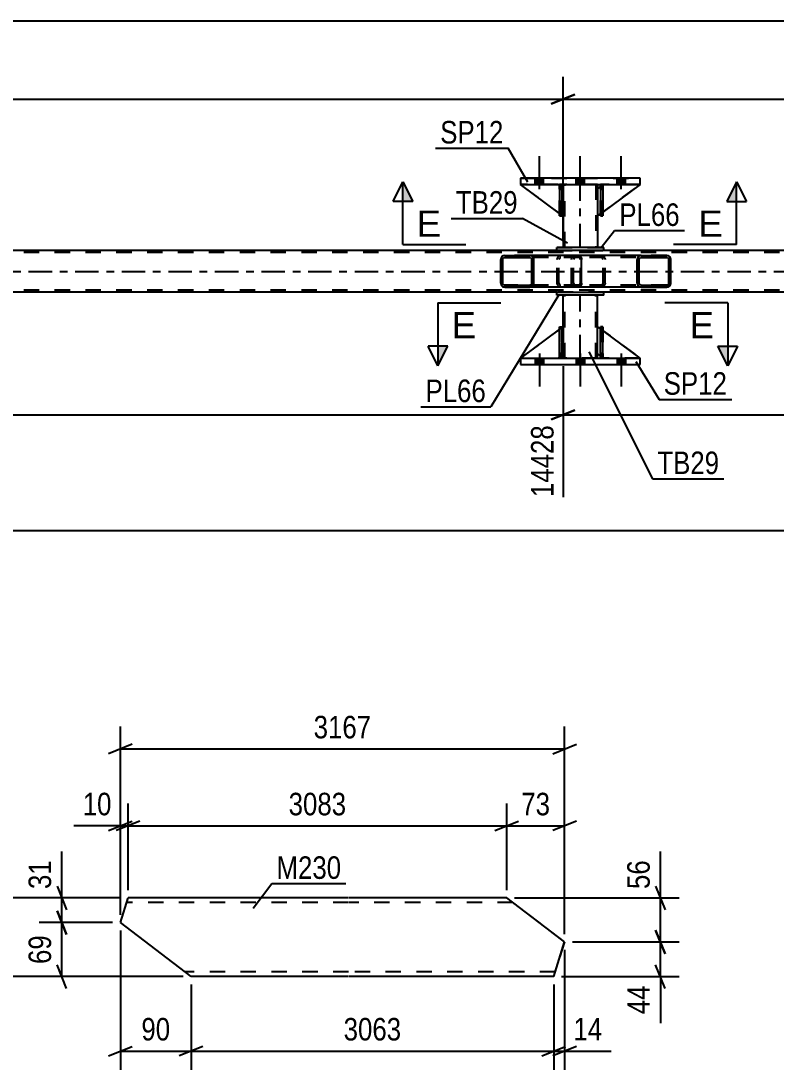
# Model space of a CAD drawing. Header units: millimetres. Extents: x 0 to 841, y 0 to 594.
# Drawn here: x 508.8 to 604.8, y 120 to 253.4 of the extents above; entities that cross this region are included whole.
import ezdxf

# ---------------------------------------------------------------- set-up
doc = ezdxf.new("R2010")
doc.units = ezdxf.units.MM
doc.linetypes.add('DXK_LINE_DOT2', pattern=[3.9198, 1.9599, -1.9599])
doc.linetypes.add('DXK_LINE_DOT3', pattern=[5.9187, 2.979, -0.9799, 0.9799, -0.9799])
doc.styles.add('Arial', font='ARIAL.TTF', dxfattribs={"height": 0.2})
doc.styles.add('Arial Narrow', font='ARIALN.TTF', dxfattribs={"height": 0.2})

# ---------------------------------------------------------------- blocks, each defined once
blk = doc.blocks.new('Part-283133975-4443 - 4290')
at = {"color": 7, "linetype": 'DXK_LINE_DOT2'}
for p, q in [((577.26, 214.51), (577.58, 214.51)), ((577.26, 211.11), (577.26, 214.51)), ((577.26, 214.51), (577.26, 210.51)), ((577.58, 214.51), (577.58, 211.11)), ((577.58, 210.51), (577.58, 214.42)), ((577.58, 211.11), (577.26, 211.11)), ((577.26, 210.51), (577.26, 211.11)), ((577.58, 211.11), (577.58, 210.51)), ((577.58, 210.51), (577.26, 210.51)), ((577.58, 210.51), (577.58, 210.51))]:
    blk.add_line(p, q, dxfattribs=at)
blk = doc.blocks.new('Part-283133975-4448 - 4290')
at = {"color": 7, "linetype": 'DXK_LINE_DOT2'}
for p, q in [((577.71, 214.51), (572.31, 210.51)), ((577.71, 211.11), (577.71, 214.51)), ((577.71, 214.51), (577.71, 211.11)), ((577.11, 210.51), (577.71, 211.11)), ((577.71, 211.11), (577.11, 210.51)), ((577.71, 211.11), (577.71, 211.11)), ((572.31, 210.51), (577.11, 210.51))]:
    blk.add_line(p, q, dxfattribs=at)
blk = doc.blocks.new('Part-283133975-4386 - 4290')
at = {"linetype": 'Continuous'}
h = blk.add_hatch(dxfattribs=at)
h.set_pattern_fill('', scale=0.7, style=0, pattern_type=0)
h.set_pattern_definition([(45, (591.3615, 223.2554), (-1.57154, 1.57154), [])])
h.paths.add_polyline_path([(591.4, 223.07), (591.36, 223.26), (591.25, 223.41), (591.09, 223.52), (590.89, 223.55), (587.65, 223.55), (587.46, 223.52), (587.29, 223.41), (587.18, 223.26), (587.14, 223.07), (587.14, 220.03), (587.18, 219.85), (587.29, 219.69), (587.46, 219.59), (587.65, 219.55), (590.89, 219.55), (591.09, 219.59), (591.25, 219.69), (591.36, 219.85), (591.4, 220.03)])
h.paths.add_polyline_path([(591.13, 219.94), (591.07, 219.86), (590.99, 219.81), (590.89, 219.79), (587.65, 219.79), (587.56, 219.81), (587.47, 219.86), (587.42, 219.94), (587.4, 220.03), (587.4, 223.07), (587.42, 223.16), (587.47, 223.24), (587.56, 223.29), (587.65, 223.31), (590.89, 223.31), (590.99, 223.29), (591.07, 223.24), (591.13, 223.16), (591.15, 223.07), (591.15, 220.03)])
at = {"color": 7, "linetype": 'DXK_LINE_DOT2'}
for p, q in [((578.79, 223.07), (578.83, 223.26)), ((578.79, 220.03), (578.79, 223.07)), ((579.07, 223.16), (579.05, 223.07)), ((579.05, 220.03), (579.05, 223.07)), ((579.12, 223.24), (579.07, 223.16)), ((579.11, 223.52), (579.3, 223.55)), ((579.21, 223.29), (579.12, 223.24)), ((579.3, 223.31), (579.21, 223.29)), ((579.79, 223.55), (579.3, 223.55)), ((590.89, 223.31), (579.3, 223.31)), ((582.54, 223.55), (582.74, 223.52)), ((582.64, 223.29), (582.54, 223.31)), ((582.72, 223.24), (582.64, 223.29)), ((582.78, 223.16), (582.72, 223.24)), ((582.8, 223.07), (582.78, 223.16)), ((582.8, 220.03), (582.8, 223.07)), ((583.01, 223.26), (583.05, 223.07)), ((583.05, 220.03), (583.05, 223.07)), ((590.89, 223.55), (587.65, 223.55)), ((578.83, 219.85), (578.79, 220.03)), ((579.05, 220.03), (579.07, 219.94)), ((582.78, 219.94), (582.8, 220.03)), ((583.05, 220.03), (583.01, 219.85)), ((579.07, 219.94), (579.12, 219.86)), ((579.3, 219.55), (579.11, 219.59)), ((579.12, 219.86), (579.21, 219.81)), ((579.21, 219.81), (579.3, 219.79)), ((590.89, 219.79), (579.3, 219.79)), ((579.79, 219.55), (579.3, 219.55)), ((582.54, 219.79), (582.64, 219.81)), ((582.74, 219.59), (582.54, 219.55)), ((582.64, 219.81), (582.72, 219.86)), ((582.72, 219.86), (582.78, 219.94)), ((590.89, 219.55), (587.65, 219.55))]:
    blk.add_line(p, q, dxfattribs=at)
at = {"color": 2, "linetype": 'Continuous'}
for p, q in [((587.65, 223.55), (579.79, 223.55)), ((587.18, 223.26), (587.14, 223.07)), ((587.14, 220.03), (587.14, 223.07)), ((587.4, 223.07), (587.42, 223.16)), ((587.4, 220.03), (587.4, 223.07)), ((587.42, 223.16), (587.47, 223.24)), ((587.65, 223.55), (587.46, 223.52)), ((587.47, 223.24), (587.56, 223.29)), ((587.56, 223.29), (587.65, 223.31)), ((587.65, 223.55), (590.89, 223.55)), ((587.65, 223.31), (590.89, 223.31)), ((591.09, 223.52), (590.89, 223.55)), ((590.89, 223.31), (590.99, 223.29)), ((590.99, 223.29), (591.07, 223.24)), ((591.07, 223.24), (591.13, 223.16)), ((591.13, 223.16), (591.15, 223.07)), ((591.15, 220.03), (591.15, 223.07)), ((591.4, 223.07), (591.36, 223.26)), ((591.4, 220.03), (591.4, 223.07)), ((587.14, 220.03), (587.18, 219.85)), ((587.42, 219.94), (587.4, 220.03)), ((591.15, 220.03), (591.13, 219.94)), ((591.36, 219.85), (591.4, 220.03)), ((587.65, 219.55), (579.79, 219.55)), ((587.47, 219.86), (587.42, 219.94)), ((587.46, 219.59), (587.65, 219.55)), ((587.56, 219.81), (587.47, 219.86)), ((587.65, 219.79), (587.56, 219.81)), ((587.65, 219.79), (590.89, 219.79)), ((587.65, 219.55), (590.89, 219.55)), ((590.99, 219.81), (590.89, 219.79)), ((590.89, 219.55), (591.09, 219.59)), ((591.07, 219.86), (590.99, 219.81)), ((591.13, 219.94), (591.07, 219.86))]:
    blk.add_line(p, q, dxfattribs=at)
at = {"color": 7, "linetype": 'DXK_LINE_DOT2'}
for centre, start, end in [((579.29, 223.05), 110.7583, 155.68), ((582.56, 223.05), 24.3199, 69.2417), ((579.29, 220.05), 204.3199, 249.2417), ((582.56, 220.05), 290.7583, 335.68)]:
    blk.add_arc(centre, 0.496, start, end, dxfattribs=at)
at = {"color": 2, "linetype": 'Continuous'}
for centre, start, end in [((587.63, 223.05), 110.7583, 155.68), ((590.91, 223.05), 24.32, 69.2417), ((587.63, 220.05), 204.32, 249.2417), ((590.91, 220.05), 290.7583, 335.68)]:
    blk.add_arc(centre, 0.496, start, end, dxfattribs=at)
blk = doc.blocks.new('Part-283133975-4387 - 4290')
at = {"linetype": 'Continuous'}
h = blk.add_hatch(dxfattribs=at)
h.set_pattern_fill('', scale=0.7, style=0, pattern_type=0)
h.set_pattern_definition([(45, (573.95, 223.2554), (-1.57154, 1.57154), [])])
h.paths.add_polyline_path([(573.99, 223.07), (573.95, 223.26), (573.84, 223.41), (573.68, 223.52), (573.49, 223.55), (570.3, 223.55), (570.11, 223.52), (569.95, 223.41), (569.84, 223.26), (569.8, 223.07), (569.8, 220.03), (569.84, 219.85), (569.95, 219.69), (570.11, 219.59), (570.3, 219.55), (573.49, 219.55), (573.68, 219.59), (573.84, 219.69), (573.95, 219.85), (573.99, 220.03)])
h.paths.add_polyline_path([(573.72, 219.94), (573.66, 219.86), (573.58, 219.81), (573.49, 219.79), (570.3, 219.79), (570.21, 219.81), (570.12, 219.86), (570.07, 219.94), (570.05, 220.03), (570.05, 223.07), (570.07, 223.16), (570.12, 223.24), (570.21, 223.29), (570.3, 223.31), (573.49, 223.31), (573.58, 223.29), (573.66, 223.24), (573.72, 223.16), (573.74, 223.07), (573.74, 220.03)])
at = {"color": 2, "linetype": 'Continuous'}
for p, q in [((569.84, 223.26), (569.8, 223.07)), ((569.8, 220.03), (569.8, 223.07)), ((570.05, 223.07), (570.07, 223.16)), ((570.05, 220.03), (570.05, 223.07)), ((570.07, 223.16), (570.12, 223.24)), ((570.3, 223.55), (570.11, 223.52)), ((570.12, 223.24), (570.21, 223.29)), ((570.21, 223.29), (570.3, 223.31)), ((570.3, 223.55), (573.49, 223.55)), ((570.3, 223.31), (573.49, 223.31)), ((579.79, 223.55), (573.49, 223.55)), ((573.68, 223.52), (573.49, 223.55)), ((573.49, 223.31), (573.58, 223.29)), ((573.58, 223.29), (573.66, 223.24)), ((573.66, 223.24), (573.72, 223.16)), ((573.72, 223.16), (573.74, 223.07)), ((573.74, 220.03), (573.74, 223.07)), ((573.99, 223.07), (573.95, 223.26)), ((573.99, 220.03), (573.99, 223.07)), ((579.79, 223.55), (579.89, 223.52)), ((579.89, 223.52), (579.98, 223.41)), ((579.98, 223.41), (580.04, 223.26)), ((580.04, 223.26), (580.06, 223.07)), ((580.06, 220.03), (580.06, 223.07)), ((569.8, 220.03), (569.84, 219.85)), ((570.07, 219.94), (570.05, 220.03)), ((573.74, 220.03), (573.72, 219.94)), ((573.95, 219.85), (573.99, 220.03)), ((580.06, 220.03), (580.04, 219.85)), ((570.12, 219.86), (570.07, 219.94)), ((570.11, 219.59), (570.3, 219.55)), ((570.21, 219.81), (570.12, 219.86)), ((570.3, 219.79), (570.21, 219.81)), ((570.3, 219.79), (573.49, 219.79)), ((570.3, 219.55), (573.49, 219.55)), ((573.58, 219.81), (573.49, 219.79)), ((573.49, 219.55), (573.68, 219.59)), ((579.79, 219.55), (573.49, 219.55)), ((573.66, 219.86), (573.58, 219.81)), ((573.72, 219.94), (573.66, 219.86)), ((579.89, 219.59), (579.79, 219.55)), ((579.98, 219.69), (579.89, 219.59)), ((580.04, 219.85), (579.98, 219.69))]:
    blk.add_line(p, q, dxfattribs=at)
at = {"color": 7, "linetype": 'DXK_LINE_DOT2'}
for p, q in [((573.49, 223.55), (570.3, 223.55)), ((579.79, 223.31), (570.3, 223.31)), ((576.95, 223.07), (576.99, 223.26)), ((576.95, 220.03), (576.95, 223.07)), ((577.22, 223.16), (577.2, 223.07)), ((577.2, 220.03), (577.2, 223.07)), ((577.27, 223.24), (577.22, 223.16)), ((577.26, 223.52), (577.45, 223.55)), ((577.27, 223.24), (577.3, 223.26)), ((577.3, 223.26), (577.36, 223.29)), ((577.36, 223.29), (577.45, 223.31)), ((578.79, 223.31), (578.79, 223.55)), ((579.84, 223.29), (579.79, 223.31)), ((579.88, 223.24), (579.84, 223.29)), ((579.91, 223.16), (579.88, 223.24)), ((579.92, 223.07), (579.91, 223.16)), ((579.92, 220.03), (579.92, 223.07)), ((576.99, 219.85), (576.95, 220.03)), ((577.2, 220.03), (577.22, 219.94)), ((579.91, 219.94), (579.92, 220.03)), ((579.79, 219.79), (570.3, 219.79)), ((573.49, 219.55), (570.3, 219.55)), ((577.22, 219.94), (577.27, 219.86)), ((577.45, 219.55), (577.26, 219.59)), ((577.27, 219.86), (577.36, 219.81)), ((577.36, 219.81), (577.45, 219.79)), ((578.79, 219.55), (578.79, 219.79)), ((579.79, 219.79), (579.84, 219.81)), ((579.84, 219.81), (579.88, 219.86)), ((579.88, 219.86), (579.91, 219.94))]:
    blk.add_line(p, q, dxfattribs=at)
at = {"color": 2, "linetype": 'Continuous'}
for centre, start, end in [((570.29, 223.06), 111.1941, 156.1506), ((573.5, 223.06), 23.8494, 68.8059), ((570.29, 220.05), 203.8494, 248.8059), ((573.5, 220.05), 291.1941, 336.1506)]:
    blk.add_arc(centre, 0.492, start, end, dxfattribs=at)
at = {"color": 7, "linetype": 'DXK_LINE_DOT2'}
for centre, start, end in [((577.44, 223.06), 111.1941, 156.1506), ((577.44, 220.05), 203.8494, 248.8059)]:
    blk.add_arc(centre, 0.492, start, end, dxfattribs=at)
blk = doc.blocks.new('Part-283133975-4416 - 4290')
at = {"color": 7, "linetype": 'DXK_LINE_DOT2'}
for p, q in [((582.78, 214.51), (582.46, 214.51)), ((582.46, 211.11), (582.46, 214.51)), ((582.46, 214.51), (582.46, 210.51)), ((582.78, 214.51), (582.78, 211.11)), ((582.78, 210.51), (582.78, 214.51)), ((582.78, 211.11), (582.46, 211.11)), ((582.46, 210.51), (582.46, 211.11)), ((582.78, 211.11), (582.78, 210.51)), ((582.78, 210.51), (582.46, 210.51)), ((582.78, 210.51), (582.78, 210.51))]:
    blk.add_line(p, q, dxfattribs=at)
blk = doc.blocks.new('Part-283133975-4437 - 4290')
at = {"color": 7, "linetype": 'DXK_LINE_DOT2'}
for p, q in [((582.46, 231.99), (582.46, 232.59)), ((582.46, 232.59), (582.46, 232.59)), ((582.46, 232.59), (582.46, 228.59)), ((582.78, 232.59), (582.46, 232.59)), ((582.78, 231.99), (582.78, 232.59)), ((582.78, 228.59), (582.78, 232.59)), ((582.46, 228.59), (582.46, 231.99)), ((582.46, 231.99), (582.78, 231.99)), ((582.78, 231.99), (582.78, 228.59)), ((582.46, 228.59), (582.78, 228.59))]:
    blk.add_line(p, q, dxfattribs=at)
blk = doc.blocks.new('Part-283133975-4445 - 4290')
at = {"color": 2, "linetype": 'Continuous'}
for p, q in [((577.26, 210.51), (577.27, 214.51)), ((577.27, 214.51), (577.59, 214.51)), ((577.58, 210.51), (577.59, 214.51)), ((577.27, 210.51), (577.26, 210.51)), ((577.59, 210.51), (577.26, 210.51))]:
    blk.add_line(p, q, dxfattribs=at)
at = {"color": 7, "linetype": 'DXK_LINE_DOT2'}
for p, q in [((577.27, 214.51), (577.27, 211.11)), ((577.59, 211.11), (577.59, 214.51)), ((577.27, 211.11), (577.27, 210.51)), ((577.27, 211.11), (577.59, 211.11)), ((577.59, 210.51), (577.59, 211.11)), ((577.58, 210.51), (577.59, 210.51))]:
    blk.add_line(p, q, dxfattribs=at)
blk = doc.blocks.new('Part-283133975-4458 - 4290')
at = {"color": 2, "linetype": 'Continuous'}
for p, q in [((582.46, 210.51), (582.46, 214.51)), ((582.46, 214.51), (582.78, 214.51)), ((582.78, 210.51), (582.78, 214.51)), ((582.46, 210.51), (582.46, 210.51)), ((582.78, 210.51), (582.46, 210.51))]:
    blk.add_line(p, q, dxfattribs=at)
at = {"color": 7, "linetype": 'DXK_LINE_DOT2'}
for p, q in [((582.46, 214.51), (582.46, 211.11)), ((582.78, 211.11), (582.78, 214.51)), ((582.46, 211.11), (582.46, 210.51)), ((582.46, 211.11), (582.78, 211.11)), ((582.78, 210.51), (582.78, 211.11)), ((582.78, 210.51), (582.78, 210.51))]:
    blk.add_line(p, q, dxfattribs=at)
blk = doc.blocks.new('Part-283133975-4461 - 4290')
at = {"color": 2, "linetype": 'Continuous'}
for p, q in [((582.78, 232.59), (582.46, 232.59)), ((582.46, 232.59), (582.46, 228.59)), ((582.78, 232.59), (582.78, 232.59)), ((582.78, 232.59), (582.78, 228.59)), ((582.78, 228.59), (582.46, 228.59))]:
    blk.add_line(p, q, dxfattribs=at)
at = {"color": 7, "linetype": 'DXK_LINE_DOT2'}
for p, q in [((582.46, 231.99), (582.46, 232.59)), ((582.78, 231.99), (582.78, 232.59)), ((582.78, 232.59), (582.78, 232.59)), ((582.78, 231.99), (582.46, 231.99)), ((582.46, 231.99), (582.46, 228.59)), ((582.78, 228.59), (582.78, 231.99))]:
    blk.add_line(p, q, dxfattribs=at)
blk = doc.blocks.new('Part-283133975-4464 - 4290')
at = {"color": 2, "linetype": 'Continuous'}
for p, q in [((577.27, 228.92), (572.31, 232.59)), ((577.26, 232.44), (577.11, 232.59)), ((577.71, 231.99), (577.58, 232.12)), ((577.71, 231.99), (577.71, 231.99)), ((577.71, 228.59), (577.71, 231.99)), ((577.59, 228.68), (577.71, 228.59)), ((577.71, 228.59), (577.71, 228.59))]:
    blk.add_line(p, q, dxfattribs=at)
at = {"color": 7, "linetype": 'DXK_LINE_DOT2'}
for p, q in [((577.11, 232.59), (572.31, 232.59)), ((577.11, 232.59), (577.71, 231.99)), ((577.58, 232.12), (577.26, 232.44)), ((577.71, 231.99), (577.71, 228.59)), ((577.59, 228.68), (577.27, 228.92))]:
    blk.add_line(p, q, dxfattribs=at)
blk = doc.blocks.new('Part-283133975-4467 - 4290')
at = {"color": 7, "linetype": 'DXK_LINE_DOT2'}
for p, q in [((582.71, 232.59), (582.11, 231.99)), ((582.11, 228.59), (587.51, 232.59)), ((587.51, 232.59), (582.71, 232.59)), ((582.11, 231.99), (582.11, 228.59))]:
    blk.add_line(p, q, dxfattribs=at)
blk = doc.blocks.new('Part-283133975-4477 - 4290')
at = {"color": 2, "linetype": 'Continuous'}
for p, q in [((577.71, 232.59), (577.71, 231.99)), ((582.11, 232.59), (582.11, 231.99)), ((577.71, 228.59), (577.71, 224.59)), ((582.11, 228.59), (582.11, 224.59))]:
    blk.add_line(p, q, dxfattribs=at)
at = {"color": 7, "linetype": 'DXK_LINE_DOT2'}
for p, q in [((582.11, 232.59), (577.71, 232.59)), ((577.95, 224.59), (577.95, 232.59)), ((581.87, 232.59), (581.87, 224.59)), ((577.71, 231.99), (577.71, 228.59)), ((582.11, 231.99), (582.11, 228.59)), ((582.11, 224.59), (577.71, 224.59))]:
    blk.add_line(p, q, dxfattribs=at)
at = {"color": 7, "linetype": 'DXK_LINE_DOT3'}
blk.add_line((579.91, 224.59), (579.91, 232.59), dxfattribs=at)
blk = doc.blocks.new('Part-283133975-4482 - 4290')
at = {"color": 2, "linetype": 'Continuous'}
for p, q in [((582.91, 224.59), (576.91, 224.59)), ((576.91, 224.19), (576.91, 224.59)), ((582.91, 224.19), (576.91, 224.19)), ((582.91, 224.19), (582.91, 224.59))]:
    blk.add_line(p, q, dxfattribs=at)
at = {"color": 7, "linetype": 'DXK_LINE_DOT2'}
for p, q in [((576.91, 224.59), (582.91, 224.59)), ((576.91, 224.19), (582.91, 224.19))]:
    blk.add_line(p, q, dxfattribs=at)
blk = doc.blocks.new('Part-283133975-4487 - 4290')
at = {"color": 2, "linetype": 'Continuous'}
for p, q in [((576.91, 218.91), (582.91, 218.91)), ((576.91, 218.51), (576.91, 218.91)), ((582.91, 218.51), (582.91, 218.91)), ((582.91, 218.51), (576.91, 218.51))]:
    blk.add_line(p, q, dxfattribs=at)
at = {"color": 7, "linetype": 'DXK_LINE_DOT2'}
for p, q in [((582.91, 218.91), (576.91, 218.91)), ((582.91, 218.51), (576.91, 218.51))]:
    blk.add_line(p, q, dxfattribs=at)
blk = doc.blocks.new('Part-283133975-4492 - 4290')
at = {"color": 2, "linetype": 'Continuous'}
for p, q in [((587.51, 233.39), (572.31, 233.39)), ((572.31, 233.39), (572.31, 232.59)), ((587.51, 232.59), (587.51, 233.39)), ((572.31, 232.59), (587.51, 232.59))]:
    blk.add_line(p, q, dxfattribs=at)
at = {"color": 7, "linetype": 'DXK_LINE_DOT2'}
for p, q in [((572.31, 233.39), (587.51, 233.39)), ((572.31, 232.59), (587.51, 232.59))]:
    blk.add_line(p, q, dxfattribs=at)
blk = doc.blocks.new('Part-283133975-4494 - 4290')
at = {"color": 7, "linetype": 'DXK_LINE_DOT2'}
for p, q in [((577.26, 231.99), (577.26, 232.59)), ((577.26, 232.59), (577.26, 232.59)), ((577.26, 232.59), (577.26, 228.59)), ((577.58, 232.59), (577.26, 232.59)), ((577.58, 231.99), (577.58, 232.59)), ((577.58, 228.59), (577.58, 232.59)), ((577.26, 228.59), (577.26, 231.99)), ((577.26, 231.99), (577.58, 231.99)), ((577.58, 231.99), (577.58, 228.59)), ((577.26, 228.59), (577.58, 228.59))]:
    blk.add_line(p, q, dxfattribs=at)
blk = doc.blocks.new('Part-283133975-4496 - 4290')
at = {"color": 2, "linetype": 'Continuous'}
for p, q in [((577.58, 232.59), (577.26, 232.59)), ((577.26, 232.59), (577.27, 228.59)), ((577.59, 232.59), (577.58, 232.59)), ((577.58, 232.59), (577.59, 228.59)), ((577.59, 228.59), (577.27, 228.59))]:
    blk.add_line(p, q, dxfattribs=at)
at = {"color": 7, "linetype": 'DXK_LINE_DOT2'}
for p, q in [((577.27, 231.99), (577.27, 232.59)), ((577.59, 232.59), (577.58, 232.59)), ((577.59, 231.99), (577.59, 232.59)), ((577.59, 231.99), (577.27, 231.99)), ((577.27, 231.99), (577.27, 228.59)), ((577.59, 228.59), (577.59, 231.99))]:
    blk.add_line(p, q, dxfattribs=at)
blk = doc.blocks.new('Part-283133975-4499 - 4290')
at = {"color": 7, "linetype": 'DXK_LINE_DOT2'}
for p, q in [((577.71, 228.59), (572.31, 232.59)), ((572.31, 232.59), (577.11, 232.59)), ((577.11, 232.59), (577.71, 231.99)), ((577.71, 231.99), (577.11, 232.59)), ((577.71, 231.99), (577.71, 228.59)), ((577.71, 231.99), (577.71, 231.99)), ((577.71, 231.99), (577.71, 228.59))]:
    blk.add_line(p, q, dxfattribs=at)
blk = doc.blocks.new('Part-283133975-4508 - 4290')
at = {"color": 2, "linetype": 'Continuous'}
for p, q in [((577.27, 214.18), (572.31, 210.51)), ((577.71, 214.51), (577.59, 214.42)), ((577.71, 211.11), (577.71, 214.51)), ((577.71, 211.11), (577.58, 210.98)), ((577.71, 211.11), (577.71, 211.11)), ((577.26, 210.66), (577.11, 210.51))]:
    blk.add_line(p, q, dxfattribs=at)
at = {"color": 7, "linetype": 'DXK_LINE_DOT2'}
for p, q in [((577.59, 214.42), (577.27, 214.18)), ((577.71, 211.11), (577.71, 214.51)), ((577.71, 211.11), (577.11, 210.51)), ((577.58, 210.98), (577.26, 210.66)), ((572.31, 210.51), (577.11, 210.51))]:
    blk.add_line(p, q, dxfattribs=at)
blk = doc.blocks.new('Part-283133975-4511 - 4290')
at = {"color": 7, "linetype": 'DXK_LINE_DOT2'}
for p, q in [((582.11, 211.11), (582.11, 214.51)), ((582.11, 214.51), (587.51, 210.51)), ((582.71, 210.51), (582.11, 211.11)), ((587.51, 210.51), (582.71, 210.51))]:
    blk.add_line(p, q, dxfattribs=at)
blk = doc.blocks.new('Part-283133975-4514 - 4290')
at = {"color": 2, "linetype": 'Continuous'}
for p, q in [((582.11, 211.11), (582.11, 214.51)), ((582.46, 214.25), (582.11, 214.51)), ((587.51, 210.51), (582.78, 214.01)), ((582.46, 210.76), (582.11, 211.11))]:
    blk.add_line(p, q, dxfattribs=at)
at = {"color": 7, "linetype": 'DXK_LINE_DOT2'}
for p, q in [((582.78, 214.01), (582.46, 214.25)), ((582.71, 210.51), (582.46, 210.76)), ((587.51, 210.51), (582.71, 210.51)), ((587.51, 210.51), (587.51, 210.51)), ((587.51, 210.51), (587.51, 210.51))]:
    blk.add_line(p, q, dxfattribs=at)
blk = doc.blocks.new('Part-283133975-4519 - 4290')
at = {"color": 2, "linetype": 'Continuous'}
for p, q in [((572.31, 210.51), (572.31, 209.71)), ((572.31, 210.51), (587.51, 210.51)), ((572.31, 209.71), (587.51, 209.71)), ((587.51, 209.71), (587.51, 210.51))]:
    blk.add_line(p, q, dxfattribs=at)
at = {"color": 7, "linetype": 'DXK_LINE_DOT2'}
for p, q in [((572.31, 210.51), (587.51, 210.51)), ((572.31, 209.71), (587.51, 209.71))]:
    blk.add_line(p, q, dxfattribs=at)
blk = doc.blocks.new('Part-283133975-4532 - 4290')
at = {"color": 2, "linetype": 'Continuous'}
for p, q in [((577.71, 214.51), (577.71, 218.51)), ((582.11, 214.51), (582.11, 218.51)), ((577.71, 210.51), (577.71, 211.11)), ((582.11, 210.51), (582.11, 211.11))]:
    blk.add_line(p, q, dxfattribs=at)
at = {"color": 7, "linetype": 'DXK_LINE_DOT2'}
for p, q in [((582.11, 218.51), (577.71, 218.51)), ((577.95, 210.51), (577.95, 218.51)), ((581.87, 210.51), (581.87, 218.51)), ((577.71, 211.11), (577.71, 214.51)), ((582.11, 211.11), (582.11, 214.51)), ((582.11, 210.51), (577.71, 210.51)), ((578.19, 210.51), (581.63, 210.51))]:
    blk.add_line(p, q, dxfattribs=at)
at = {"color": 7, "linetype": 'DXK_LINE_DOT3'}
blk.add_line((579.91, 210.51), (579.91, 218.51), dxfattribs=at)
blk = doc.blocks.new('Part-283133975-4535 - 4290')
at = {"color": 2, "linetype": 'Continuous'}
for p, q in [((576.91, 224.19), (327.5, 224.19)), ((718.9, 224.19), (582.91, 224.19)), ((576.91, 218.91), (59.99, 218.91)), ((718.9, 218.91), (582.91, 218.91))]:
    blk.add_line(p, q, dxfattribs=at)
at = {"color": 7, "linetype": 'DXK_LINE_DOT2'}
for p, q in [((582.91, 224.19), (576.91, 224.19)), ((718.9, 223.95), (59.99, 223.95)), ((718.9, 219.15), (59.99, 219.15)), ((582.91, 218.91), (576.91, 218.91))]:
    blk.add_line(p, q, dxfattribs=at)
at = {"color": 7, "linetype": 'DXK_LINE_DOT3'}
blk.add_line((59.99, 221.55), (718.9, 221.55), dxfattribs=at)
blk = doc.blocks.new('Part-283133975-4538 - 4290')
at = {"color": 2, "linetype": 'Continuous'}
for p, q in [((582.46, 232.34), (582.11, 231.99)), ((587.51, 232.59), (582.78, 229.09)), ((582.11, 231.99), (582.11, 228.59)), ((582.46, 228.85), (582.11, 228.59))]:
    blk.add_line(p, q, dxfattribs=at)
at = {"color": 7, "linetype": 'DXK_LINE_DOT2'}
for p, q in [((582.71, 232.59), (582.46, 232.34)), ((587.51, 232.59), (582.71, 232.59)), ((582.78, 229.09), (582.46, 228.85))]:
    blk.add_line(p, q, dxfattribs=at)
blk = doc.blocks.new('Bolt-283133975-4595 - 4290')
at = {"linetype": 'Continuous'}
for points in [[(575.23, 210.51), (574.19, 210.51), (574.19, 209.71), (575.23, 209.71)], [(575.23, 210.51), (574.19, 210.51), (574.19, 209.71), (575.23, 209.71)], [(575.23, 210.51), (574.19, 210.51), (574.19, 209.71), (575.23, 209.71)], [(580.43, 210.51), (579.39, 210.51), (579.39, 209.71), (580.43, 209.71)], [(580.43, 210.51), (579.39, 210.51), (579.39, 209.71), (580.43, 209.71)], [(585.63, 210.51), (584.59, 210.51), (584.59, 209.71), (585.63, 209.71)], [(585.63, 210.51), (584.59, 210.51), (584.59, 209.71), (585.63, 209.71)], [(585.63, 210.51), (584.59, 210.51), (584.59, 209.71), (585.63, 209.71)]]:
    blk.add_hatch(color=1, dxfattribs=at).paths.add_polyline_path(points)
at = {"color": 1, "linetype": 'Continuous'}
for p, q in [((574.71, 211.11), (574.71, 206.91)), ((574.71, 211.11), (574.71, 206.91)), ((574.71, 211.11), (574.71, 206.91)), ((579.91, 211.11), (579.91, 206.91)), ((579.91, 211.11), (579.91, 206.91)), ((585.11, 211.11), (585.11, 206.91)), ((585.11, 211.11), (585.11, 206.91)), ((585.11, 211.11), (585.11, 206.91)), ((574.19, 210.51), (574.19, 209.71)), ((574.19, 210.51), (574.19, 209.71)), ((574.19, 210.51), (574.19, 209.71)), ((575.23, 210.51), (575.23, 209.71)), ((575.23, 210.51), (575.23, 209.71)), ((575.23, 210.51), (575.23, 209.71)), ((579.39, 210.51), (579.39, 209.71)), ((579.39, 210.51), (579.39, 209.71)), ((580.43, 210.51), (580.43, 209.71)), ((580.43, 210.51), (580.43, 209.71)), ((584.59, 210.51), (584.59, 209.71)), ((584.59, 210.51), (584.59, 209.71)), ((584.59, 210.51), (584.59, 209.71)), ((585.63, 210.51), (585.63, 209.71)), ((585.63, 210.51), (585.63, 209.71)), ((585.63, 210.51), (585.63, 209.71))]:
    blk.add_line(p, q, dxfattribs=at)
blk = doc.blocks.new('Bolt-283133975-4596 - 4290')
at = {"linetype": 'Continuous'}
for points in [[(574.19, 232.59), (575.23, 232.59), (575.23, 233.39), (574.19, 233.39)], [(574.19, 232.59), (575.23, 232.59), (575.23, 233.39), (574.19, 233.39)], [(574.19, 232.59), (575.23, 232.59), (575.23, 233.39), (574.19, 233.39)], [(579.39, 232.59), (580.43, 232.59), (580.43, 233.39), (579.39, 233.39)], [(579.39, 232.59), (580.43, 232.59), (580.43, 233.39), (579.39, 233.39)], [(584.59, 232.59), (585.63, 232.59), (585.63, 233.39), (584.59, 233.39)], [(584.59, 232.59), (585.63, 232.59), (585.63, 233.39), (584.59, 233.39)], [(584.59, 232.59), (585.63, 232.59), (585.63, 233.39), (584.59, 233.39)]]:
    blk.add_hatch(color=1, dxfattribs=at).paths.add_polyline_path(points)
at = {"color": 1, "linetype": 'Continuous'}
for p, q in [((574.71, 231.99), (574.71, 236.19)), ((574.71, 231.99), (574.71, 236.19)), ((574.71, 231.99), (574.71, 236.19)), ((579.91, 231.99), (579.91, 236.19)), ((579.91, 231.99), (579.91, 236.19)), ((585.11, 231.99), (585.11, 236.19)), ((585.11, 231.99), (585.11, 236.19)), ((585.11, 231.99), (585.11, 236.19)), ((574.19, 232.59), (574.19, 233.39)), ((574.19, 232.59), (574.19, 233.39)), ((574.19, 232.59), (574.19, 233.39)), ((575.23, 232.59), (575.23, 233.39)), ((575.23, 232.59), (575.23, 233.39)), ((575.23, 232.59), (575.23, 233.39)), ((579.39, 232.59), (579.39, 233.39)), ((579.39, 232.59), (579.39, 233.39)), ((580.43, 232.59), (580.43, 233.39)), ((580.43, 232.59), (580.43, 233.39)), ((584.59, 232.59), (584.59, 233.39)), ((584.59, 232.59), (584.59, 233.39)), ((584.59, 232.59), (584.59, 233.39)), ((585.63, 232.59), (585.63, 233.39)), ((585.63, 232.59), (585.63, 233.39)), ((585.63, 232.59), (585.63, 233.39))]:
    blk.add_line(p, q, dxfattribs=at)
blk = doc.blocks.new('Part-283133975-22187 - 22186')
at = {"color": 2, "linetype": 'Continuous'}
for p, q in [((521.47, 138.77), (522.45, 141.91)), ((550.46, 141.91), (522.45, 141.91)), ((570.56, 141.91), (550.56, 141.91)), ((577.91, 136.32), (570.56, 141.91)), ((530.46, 131.91), (521.47, 138.77)), ((576.53, 131.91), (577.91, 136.32)), ((550.46, 131.91), (530.46, 131.91)), ((576.53, 131.91), (550.56, 131.91))]:
    blk.add_line(p, q, dxfattribs=at)
at = {"color": 7, "linetype": 'DXK_LINE_DOT2'}
for p, q in [((577.91, 136.32), (570.56, 141.91)), ((550.46, 141.31), (522.26, 141.31)), ((571.35, 141.31), (550.56, 141.31)), ((577.91, 136.32), (576.76, 132.66)), ((550.46, 132.51), (529.68, 132.51)), ((576.72, 132.51), (550.56, 132.51)), ((576.73, 132.56), (576.76, 132.66)), ((576.76, 132.66), (576.84, 132.89))]:
    blk.add_line(p, q, dxfattribs=at)
blk = doc.blocks.new('StraightDimension-283133975-4611 - 4290')
at = {"color": 7, "linetype": 'Continuous'}
blk.add_line((50.73, 188.62), (728.16, 188.62), dxfattribs=at)
blk = doc.blocks.new('StraightDimension-283133975-10486 - 4290')
at = {"color": 7, "linetype": 'Continuous'}
for p, q in [((577.71, 209.51), (577.71, 192.86)), ((579.21, 203.9), (576.21, 202.7)), ((577.71, 203.3), (727.52, 203.3))]:
    blk.add_line(p, q, dxfattribs=at)
blk = doc.blocks.new('StraightDimension-283133975-4710 - 4290')
at = {"color": 7, "linetype": 'Continuous'}
blk.add_line((51.37, 253.37), (727.52, 253.37), dxfattribs=at)
blk = doc.blocks.new('StraightDimension-283133975-10413 - 4290')
at = {"color": 7, "linetype": 'Continuous'}
for p, q in [((577.71, 225.59), (577.71, 246.27)), ((579.21, 244.02), (576.21, 242.82)), ((577.71, 243.42), (727.52, 243.42))]:
    blk.add_line(p, q, dxfattribs=at)
blk = doc.blocks.new('StraightDimension-283133975-10414 - 4290')
at = {"color": 7, "linetype": 'Continuous'}
for p, q in [((577.71, 225.59), (577.71, 246.27)), ((576.21, 242.82), (579.21, 244.02)), ((322.3, 243.42), (577.71, 243.42))]:
    blk.add_line(p, q, dxfattribs=at)
blk = doc.blocks.new('StraightDimension-283133975-10487 - 4290')
at = {"color": 7, "linetype": 'Continuous'}
for p, q in [((577.71, 209.51), (577.71, 192.86)), ((322.3, 203.3), (577.71, 203.3)), ((576.21, 202.7), (579.21, 203.9))]:
    blk.add_line(p, q, dxfattribs=at)
at = {"color": 0, "linetype": 'Continuous'}
blk.add_wipeout([(577.11, 202.6), (572.91, 202.6), (572.91, 192.26), (577.11, 192.26)], dxfattribs=at)
at = {"color": 3, "linetype": 'Continuous', "style": 'Arial Narrow'}
blk.add_text('14428', height=2.863, rotation=90.0002, dxfattribs=at).set_placement((576.51, 192.86))
blk = doc.blocks.new('StraightDimension-283133975-22301 - 22186')
at = {"color": 7, "linetype": 'Continuous'}
for p, q in [((577.91, 135.32), (577.91, 120.04)), ((576.53, 130.91), (576.53, 120.04)), ((575.03, 121.84), (578.03, 123.04)), ((579.41, 123.04), (576.41, 121.84)), ((576.53, 122.44), (577.91, 122.44)), ((577.91, 122.44), (583.81, 122.44)), ((577.91, 122.44), (583.81, 122.44))]:
    blk.add_line(p, q, dxfattribs=at)
at = {"color": 0}
blk.add_wipeout([(583.29, 123.19), (583.29, 127.39), (578.43, 127.39), (578.43, 123.19)], dxfattribs=at)
at = {"color": 3, "style": 'Arial Narrow'}
blk.add_text('14', height=2.863, dxfattribs=at).set_placement((579.03, 123.79))
blk = doc.blocks.new('StraightDimension-283133975-22211 - 22186')
at = {"color": 7, "linetype": 'Continuous'}
for p, q in [((521.47, 139.77), (521.47, 153.91)), ((522.45, 142.91), (522.45, 153.91)), ((521.47, 151.06), (515.56, 151.06)), ((521.47, 151.06), (515.56, 151.06)), ((519.97, 150.46), (522.97, 151.66)), ((523.95, 151.66), (520.95, 150.46)), ((521.47, 151.06), (522.45, 151.06))]:
    blk.add_line(p, q, dxfattribs=at)
at = {"color": 0}
blk.add_wipeout([(520.95, 151.81), (520.95, 156.01), (516.09, 156.01), (516.09, 151.81)], dxfattribs=at)
at = {"color": 3, "style": 'Arial Narrow'}
blk.add_text('10', height=2.863, dxfattribs=at).set_placement((516.69, 152.41))
blk = doc.blocks.new('StraightDimension-283133975-22290 - 22186')
at = {"color": 7, "linetype": 'Continuous'}
for p, q in [((521.47, 139.77), (521.47, 163.69)), ((577.91, 137.32), (577.91, 163.69)), ((522.97, 161.44), (519.97, 160.24)), ((576.41, 160.24), (579.41, 161.44)), ((521.47, 160.84), (577.91, 160.84))]:
    blk.add_line(p, q, dxfattribs=at)
at = {"color": 0}
blk.add_wipeout([(553.94, 161.59), (553.94, 165.79), (545.43, 165.79), (545.43, 161.59)], dxfattribs=at)
at = {"color": 3, "style": 'Arial Narrow'}
blk.add_text('3167', height=2.863, dxfattribs=at).set_placement((546.03, 162.19))
blk = doc.blocks.new('StraightDimension-283133975-22458 - 22186')
at = {"color": 7, "linetype": 'Continuous'}
for p, q in [((506.36, 143.41), (507.56, 140.41)), ((521.45, 141.91), (504.11, 141.91)), ((506.96, 131.91), (506.96, 141.91)), ((507.56, 130.41), (506.36, 133.41)), ((529.46, 131.91), (504.11, 131.91))]:
    blk.add_line(p, q, dxfattribs=at)
at = {"color": 0}
blk.add_wipeout([(506.21, 140.26), (502.01, 140.26), (502.01, 133.57), (506.21, 133.57)], dxfattribs=at)
at = {"color": 3, "style": 'Arial Narrow'}
blk.add_text('100', height=2.863, rotation=90.0002, dxfattribs=at).set_placement((505.61, 134.17))
blk = doc.blocks.new('StraightDimension-283133975-22209 - 22186')
at = {"color": 7, "linetype": 'Continuous'}
for p, q in [((570.56, 142.91), (570.56, 153.91)), ((577.91, 137.32), (577.91, 153.91)), ((569.06, 150.46), (572.06, 151.66)), ((570.56, 151.06), (577.91, 151.06)), ((579.41, 151.66), (576.41, 150.46))]:
    blk.add_line(p, q, dxfattribs=at)
at = {"color": 0}
blk.add_wipeout([(576.66, 151.81), (576.66, 156.01), (571.81, 156.01), (571.81, 151.81)], dxfattribs=at)
at = {"color": 3, "style": 'Arial Narrow'}
blk.add_text('73', height=2.863, dxfattribs=at).set_placement((572.41, 152.41))
blk = doc.blocks.new('StraightDimension-283133975-22410 - 22186')
at = {"color": 7, "linetype": 'Continuous'}
for p, q in [((589.48, 137.82), (590.68, 134.82)), ((578.91, 136.32), (592.48, 136.32)), ((590.08, 131.91), (590.08, 136.32)), ((590.68, 130.41), (589.48, 133.41)), ((577.53, 131.91), (592.48, 131.91)), ((590.08, 131.91), (590.08, 126.01)), ((590.08, 131.91), (590.08, 126.01))]:
    blk.add_line(p, q, dxfattribs=at)
at = {"color": 0}
blk.add_wipeout([(589.33, 131.39), (585.13, 131.39), (585.13, 126.53), (589.33, 126.53)], dxfattribs=at)
at = {"color": 3, "style": 'Arial Narrow'}
blk.add_text('44', height=2.863, rotation=90.0002, dxfattribs=at).set_placement((588.73, 127.13))
blk = doc.blocks.new('StraightDimension-283133975-22409 - 22186')
at = {"color": 7, "linetype": 'Continuous'}
for p, q in [((590.08, 141.91), (590.08, 147.82)), ((590.08, 141.91), (590.08, 147.82)), ((589.48, 143.41), (590.68, 140.41)), ((571.56, 141.91), (592.48, 141.91)), ((590.08, 136.32), (590.08, 141.91)), ((590.68, 134.82), (589.48, 137.82)), ((578.91, 136.32), (592.48, 136.32))]:
    blk.add_line(p, q, dxfattribs=at)
at = {"color": 0}
blk.add_wipeout([(589.33, 147.3), (585.13, 147.3), (585.13, 142.44), (589.33, 142.44)], dxfattribs=at)
at = {"color": 3, "style": 'Arial Narrow'}
blk.add_text('56', height=2.863, rotation=90.0002, dxfattribs=at).set_placement((588.73, 143.04))
blk = doc.blocks.new('StraightDimension-283133975-22210 - 22186')
at = {"color": 7, "linetype": 'Continuous'}
for p, q in [((522.45, 142.91), (522.45, 153.91)), ((570.56, 142.91), (570.56, 153.91)), ((523.95, 151.66), (520.95, 150.46)), ((522.45, 151.06), (570.56, 151.06)), ((569.06, 150.46), (572.06, 151.66))]:
    blk.add_line(p, q, dxfattribs=at)
at = {"color": 0}
blk.add_wipeout([(550.76, 151.81), (550.76, 156.01), (542.25, 156.01), (542.25, 151.81)], dxfattribs=at)
at = {"color": 3, "style": 'Arial Narrow'}
blk.add_text('3083', height=2.863, dxfattribs=at).set_placement((542.85, 152.41))
blk = doc.blocks.new('StraightDimension-283133975-22302 - 22186')
at = {"color": 7, "linetype": 'Continuous'}
for p, q in [((530.46, 130.91), (530.46, 120.04)), ((576.53, 130.91), (576.53, 120.04)), ((531.96, 123.04), (528.96, 121.84)), ((575.03, 121.84), (578.03, 123.04)), ((530.46, 122.44), (576.53, 122.44))]:
    blk.add_line(p, q, dxfattribs=at)
at = {"color": 0}
blk.add_wipeout([(557.76, 123.19), (557.76, 127.39), (549.24, 127.39), (549.24, 123.19)], dxfattribs=at)
at = {"color": 3, "style": 'Arial Narrow'}
blk.add_text('3063', height=2.863, dxfattribs=at).set_placement((549.84, 123.79))
blk = doc.blocks.new('StraightDimension-283133975-22303 - 22186')
at = {"color": 7, "linetype": 'Continuous'}
for p, q in [((521.47, 137.77), (521.47, 120.04)), ((530.46, 130.91), (530.46, 120.04)), ((519.97, 121.84), (522.97, 123.04)), ((531.96, 123.04), (528.96, 121.84)), ((521.47, 122.44), (530.46, 122.44))]:
    blk.add_line(p, q, dxfattribs=at)
at = {"color": 0}
blk.add_wipeout([(528.4, 123.19), (528.4, 127.39), (523.54, 127.39), (523.54, 123.19)], dxfattribs=at)
at = {"color": 3, "style": 'Arial Narrow'}
blk.add_text('90', height=2.863, dxfattribs=at).set_placement((524.14, 123.79))
blk = doc.blocks.new('StraightDimension-283133975-22360 - 22186')
at = {"color": 7, "linetype": 'Continuous'}
for p, q in [((514.02, 141.91), (514.02, 147.82)), ((514.02, 141.91), (514.02, 147.82)), ((513.42, 143.41), (514.62, 140.41)), ((521.45, 141.91), (511.17, 141.91)), ((514.02, 138.77), (514.02, 141.91)), ((514.62, 137.27), (513.42, 140.27)), ((520.47, 138.77), (511.17, 138.77))]:
    blk.add_line(p, q, dxfattribs=at)
at = {"color": 0}
blk.add_wipeout([(513.27, 147.3), (509.07, 147.3), (509.07, 142.44), (513.27, 142.44)], dxfattribs=at)
at = {"color": 3, "style": 'Arial Narrow'}
blk.add_text('31', height=2.863, rotation=90.0002, dxfattribs=at).set_placement((512.67, 143.04))
blk = doc.blocks.new('StraightDimension-283133975-22361 - 22186')
at = {"color": 7, "linetype": 'Continuous'}
for p, q in [((513.42, 140.27), (514.62, 137.27)), ((520.47, 138.77), (511.17, 138.77)), ((514.02, 131.91), (514.02, 138.77)), ((514.62, 130.41), (513.42, 133.41)), ((529.46, 131.91), (511.17, 131.91))]:
    blk.add_line(p, q, dxfattribs=at)
at = {"color": 0}
blk.add_wipeout([(513.27, 137.77), (509.07, 137.77), (509.07, 132.91), (513.27, 132.91)], dxfattribs=at)
at = {"color": 3, "style": 'Arial Narrow'}
blk.add_text('69', height=2.863, rotation=90.0002, dxfattribs=at).set_placement((512.67, 133.51))
blk = doc.blocks.new('Mark-283133975-4473 - 4290')
at = {"color": 0}
blk.add_wipeout([(571.96, 228.88), (571.96, 231.88), (564.1, 231.88), (564.1, 228.88)], dxfattribs=at)
blk.add_wipeout([(571.96, 228.88), (571.96, 231.88), (564.1, 231.88), (564.1, 228.88)], dxfattribs=at)
at = {"color": 30, "linetype": 'Continuous'}
for p in [(563.5, 228.28), (578.3, 225.14)]:
    blk.add_line(p, (572.56, 228.28), dxfattribs=at)
at = {"color": 3, "style": 'Arial Narrow'}
blk.add_text('TB29', height=2.863, dxfattribs=at).set_placement((564.1, 228.88))
blk = doc.blocks.new('Mark-283133975-4478 - 4290')
at = {"color": 0}
blk.add_wipeout([(592.55, 227.32), (592.55, 230.32), (584.87, 230.32), (584.87, 227.32)], dxfattribs=at)
blk.add_wipeout([(592.55, 227.32), (592.55, 230.32), (584.87, 230.32), (584.87, 227.32)], dxfattribs=at)
at = {"color": 30, "linetype": 'Continuous'}
for p, q in [((582.55, 224.58), (584.27, 226.72)), ((584.27, 226.72), (593.15, 226.72))]:
    blk.add_line(p, q, dxfattribs=at)
at = {"color": 3, "style": 'Arial Narrow'}
blk.add_text('PL66', height=2.863, dxfattribs=at).set_placement((584.87, 227.32))
blk = doc.blocks.new('Mark-283133975-4483 - 4290')
at = {"color": 0}
blk.add_wipeout([(567.92, 204.93), (567.92, 207.93), (560.24, 207.93), (560.24, 204.93)], dxfattribs=at)
blk.add_wipeout([(567.92, 204.93), (567.92, 207.93), (560.24, 207.93), (560.24, 204.93)], dxfattribs=at)
at = {"color": 30, "linetype": 'Continuous'}
for p in [(577.2, 218.55), (559.64, 204.33)]:
    blk.add_line(p, (568.52, 204.33), dxfattribs=at)
at = {"color": 3, "style": 'Arial Narrow'}
blk.add_text('PL66', height=2.863, dxfattribs=at).set_placement((560.24, 204.93))
blk = doc.blocks.new('Mark-283133975-4488 - 4290')
at = {"color": 0}
blk.add_wipeout([(570.15, 237.8), (570.15, 240.8), (562.11, 240.8), (562.11, 237.8)], dxfattribs=at)
blk.add_wipeout([(570.15, 237.8), (570.15, 240.8), (562.11, 240.8), (562.11, 237.8)], dxfattribs=at)
at = {"color": 30, "linetype": 'Continuous'}
for p in [(561.51, 237.2), (573.25, 232.87)]:
    blk.add_line(p, (570.75, 237.2), dxfattribs=at)
at = {"color": 3, "style": 'Arial Narrow'}
blk.add_text('SP12', height=2.863, dxfattribs=at).set_placement((562.11, 237.8))
blk = doc.blocks.new('Mark-283133975-4515 - 4290')
at = {"color": 0}
blk.add_wipeout([(598.55, 205.87), (598.55, 208.87), (590.51, 208.87), (590.51, 205.87)], dxfattribs=at)
blk.add_wipeout([(598.55, 205.87), (598.55, 208.87), (590.51, 208.87), (590.51, 205.87)], dxfattribs=at)
at = {"color": 30, "linetype": 'Continuous'}
for p, q in [((586.96, 210.09), (589.91, 205.27)), ((589.91, 205.27), (599.15, 205.27))]:
    blk.add_line(p, q, dxfattribs=at)
at = {"color": 3, "style": 'Arial Narrow'}
blk.add_text('SP12', height=2.863, dxfattribs=at).set_placement((590.51, 205.87))
blk = doc.blocks.new('Mark-283133975-4528 - 4290')
at = {"color": 0}
blk.add_wipeout([(597.56, 195.78), (597.56, 198.78), (589.7, 198.78), (589.7, 195.78)], dxfattribs=at)
blk.add_wipeout([(597.56, 195.78), (597.56, 198.78), (589.7, 198.78), (589.7, 195.78)], dxfattribs=at)
at = {"color": 30, "linetype": 'Continuous'}
for p, q in [((581, 211.3), (589.1, 195.18)), ((589.1, 195.18), (598.16, 195.18))]:
    blk.add_line(p, q, dxfattribs=at)
at = {"color": 3, "style": 'Arial Narrow'}
blk.add_text('TB29', height=2.863, dxfattribs=at).set_placement((589.7, 195.78))
blk = doc.blocks.new('SectionMark-283133975-4756 - 4290')
at = {"linetype": 'Continuous'}
for points in [[(558.61, 230.44), (557.36, 230.44), (557.36, 232.94)], [(599.76, 230.44), (598.51, 230.44), (599.76, 232.94)]]:
    blk.add_hatch(color=6, dxfattribs=at).paths.add_polyline_path(points)
at = {"color": 6, "linetype": 'Continuous'}
for p, q in [((556.11, 230.44), (557.36, 232.94)), ((557.36, 224.94), (557.36, 232.94)), ((557.36, 232.94), (558.61, 230.44)), ((599.76, 232.94), (598.51, 230.44)), ((599.76, 224.94), (599.76, 232.94)), ((599.76, 232.94), (601.01, 230.44)), ((558.61, 230.44), (556.11, 230.44)), ((598.51, 230.44), (601.01, 230.44)), ((557.36, 224.94), (565.36, 224.94)), ((599.76, 224.94), (591.76, 224.94))]:
    blk.add_line(p, q, dxfattribs=at)
at = {"color": 0, "linetype": 'Continuous'}
for points in [[(562.22, 225.94), (562.22, 229.44), (559.11, 229.44), (559.11, 225.94)], [(598.01, 225.94), (598.01, 229.44), (594.9, 229.44), (594.9, 225.94)]]:
    blk.add_wipeout(points, dxfattribs=at)
at = {"color": 3, "linetype": 'Continuous', "style": 'Arial'}
for p in [(559.11, 225.94), (594.9, 225.94)]:
    blk.add_text('E', height=3.34, dxfattribs=at).set_placement(p)
blk = doc.blocks.new('SectionMark-283133975-19686 - 4290')
at = {"linetype": 'Continuous'}
for points in [[(561.81, 212.04), (563.06, 212.04), (561.81, 209.54)], [(597.4, 212.04), (598.65, 212.04), (598.65, 209.54)]]:
    blk.add_hatch(color=6, dxfattribs=at).paths.add_polyline_path(points)
at = {"color": 6, "linetype": 'Continuous'}
for p, q in [((561.81, 217.54), (569.81, 217.54)), ((561.81, 217.54), (561.81, 209.54)), ((598.65, 217.54), (590.65, 217.54)), ((598.65, 217.54), (598.65, 209.54)), ((561.81, 209.54), (560.56, 212.04)), ((563.06, 212.04), (560.56, 212.04)), ((561.81, 209.54), (563.06, 212.04)), ((597.4, 212.04), (599.9, 212.04)), ((598.65, 209.54), (597.4, 212.04)), ((599.9, 212.04), (598.65, 209.54))]:
    blk.add_line(p, q, dxfattribs=at)
at = {"color": 0, "linetype": 'Continuous'}
for points in [[(566.67, 213.04), (566.67, 216.54), (563.56, 216.54), (563.56, 213.04)], [(596.9, 213.04), (596.9, 216.54), (593.79, 216.54), (593.79, 213.04)]]:
    blk.add_wipeout(points, dxfattribs=at)
at = {"color": 3, "linetype": 'Continuous', "style": 'Arial'}
for p in [(563.56, 213.04), (593.79, 213.04)]:
    blk.add_text('E', height=3.34, dxfattribs=at).set_placement(p)
blk = doc.blocks.new('Mark-283133975-22282 - 22186')
at = {"color": 0}
blk.add_wipeout([(549.53, 144.33), (549.53, 147.33), (541.31, 147.33), (541.31, 144.33)], dxfattribs=at)
blk.add_wipeout([(549.53, 144.33), (549.53, 147.33), (541.31, 147.33), (541.31, 144.33)], dxfattribs=at)
at = {"color": 30, "linetype": 'Continuous'}
for p, q in [((538.34, 140.61), (540.71, 143.73)), ((540.71, 143.73), (550.13, 143.73))]:
    blk.add_line(p, q, dxfattribs=at)
at = {"color": 3, "style": 'Arial Narrow'}
blk.add_text('M230', height=2.863, dxfattribs=at).set_placement((541.31, 144.33))

msp = doc.modelspace()

# ---------------------------------------------------------------- block references
for name in ['Bolt-283133975-4596 - 4290', 'Part-283133975-4492 - 4290', 'Part-283133975-4464 - 4290', 'Part-283133975-4499 - 4290', 'Part-283133975-4494 - 4290', 'Part-283133975-4496 - 4290', 'Part-283133975-4477 - 4290', 'Part-283133975-4467 - 4290', 'Part-283133975-4538 - 4290', 'Part-283133975-4437 - 4290', 'Part-283133975-4461 - 4290', 'Part-283133975-4535 - 4290', 'Part-283133975-4482 - 4290', 'Part-283133975-4387 - 4290', 'Part-283133975-4386 - 4290', 'Part-283133975-4487 - 4290', 'Part-283133975-4532 - 4290', 'Part-283133975-4448 - 4290', 'Part-283133975-4508 - 4290', 'Part-283133975-4443 - 4290', 'Part-283133975-4445 - 4290', 'Part-283133975-4511 - 4290', 'Part-283133975-4514 - 4290', 'Part-283133975-4416 - 4290', 'Part-283133975-4458 - 4290', 'Bolt-283133975-4595 - 4290', 'Part-283133975-4519 - 4290', 'Part-283133975-22187 - 22186']:
    msp.add_blockref(name, (0, 0))

# ---------------------------------------------------------------- next in the draw order: block references
for name in ['StraightDimension-283133975-4710 - 4290', 'StraightDimension-283133975-4611 - 4290', 'StraightDimension-283133975-22211 - 22186', 'StraightDimension-283133975-22301 - 22186']:
    msp.add_blockref(name, (0, 0))

# ---------------------------------------------------------------- next in the draw order: block references
for name in ['StraightDimension-283133975-10413 - 4290', 'StraightDimension-283133975-10486 - 4290', 'StraightDimension-283133975-22290 - 22186']:
    msp.add_blockref(name, (0, 0))

# ---------------------------------------------------------------- next in the draw order: block references
for name in ['StraightDimension-283133975-10414 - 4290', 'Mark-283133975-4478 - 4290', 'StraightDimension-283133975-10487 - 4290', 'Mark-283133975-4515 - 4290', 'StraightDimension-283133975-22209 - 22186', 'StraightDimension-283133975-22458 - 22186']:
    msp.add_blockref(name, (0, 0))

# ---------------------------------------------------------------- next in the draw order: block references
for name in ['Mark-283133975-4488 - 4290', 'Mark-283133975-4473 - 4290', 'Mark-283133975-4483 - 4290', 'Mark-283133975-4528 - 4290', 'StraightDimension-283133975-22410 - 22186']:
    msp.add_blockref(name, (0, 0))

# ---------------------------------------------------------------- next in the draw order: block references
for name in ['SectionMark-283133975-4756 - 4290', 'SectionMark-283133975-19686 - 4290', 'StraightDimension-283133975-22409 - 22186', 'StraightDimension-283133975-22302 - 22186']:
    msp.add_blockref(name, (0, 0))

# ---------------------------------------------------------------- next in the draw order: block references
for name in ['StraightDimension-283133975-22210 - 22186', 'StraightDimension-283133975-22303 - 22186']:
    msp.add_blockref(name, (0, 0))

# ---------------------------------------------------------------- next in the draw order: block references
for name in ['StraightDimension-283133975-22360 - 22186', 'Mark-283133975-22282 - 22186']:
    msp.add_blockref(name, (0, 0))

# ---------------------------------------------------------------- next in the draw order: block references
msp.add_blockref('StraightDimension-283133975-22361 - 22186', (0, 0))

doc.saveas('drawing.dxf')
